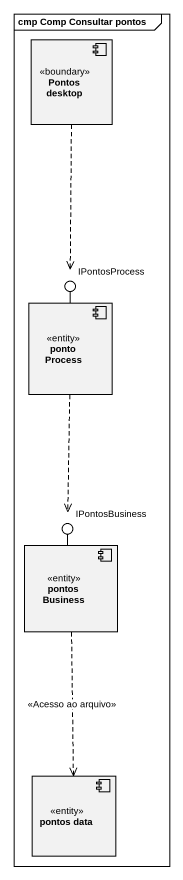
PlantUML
@startuml
mainframe cmp Comp Consultar pontos
component "Pontos desktop" as Pontos_desktop <<boundary>>
() IPontosProcess
component "ponto Process" as ponto_Process <<entity>>
() IPontosBusiness
component "pontos Business" as pontos_Business <<entity>>
component "pontos data" as pontos_data <<entity>>
ponto_Process -up- IPontosProcess
pontos_Business -up- IPontosBusiness
Pontos_desktop ..> IPontosProcess
ponto_Process ..> IPontosBusiness
pontos_Business ..> pontos_data : <<Acesso ao arquivo>>
@enduml
